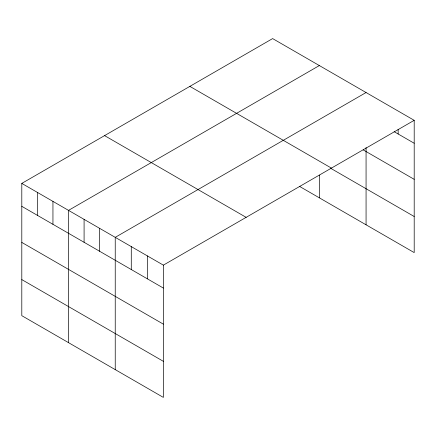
<?xml version="1.0" encoding="UTF-8"?>
<svg xmlns="http://www.w3.org/2000/svg" width="436" height="436" viewBox="0 0 436 436"><rect width="100%" height="100%" fill="white"/><g stroke="black" fill="none" stroke-linecap="round" stroke-linejoin="round"><path stroke-width="0.65" d="M21.8 183.403L163.369 265.137L163.369 397.409L21.8 315.675L21.8 183.403L272.631 38.591L414.2 120.325L414.2 252.597L299.739 186.51M319.348 65.564L68.517 210.375L68.517 342.647M366.066 92.536L115.235 237.348L115.235 369.619M163.369 265.137L414.2 120.325M394.144 131.672L414.2 143.253M363.183 149.88L414.2 179.332M189.856 86.377L331.425 168.111M330.886 168.41L414.2 216.512M104.575 135.618L246.144 217.351M21.8 206.332L163.369 288.065M21.8 242.416L163.369 324.15M21.8 279.596L163.369 361.33M398.155 129.269L398.155 133.988M366.066 147.537L366.066 224.807M319.348 175.114L319.348 197.835M147.324 255.878L147.324 278.806M131.28 246.613L131.28 269.541M99.664 228.36L99.664 251.289M84.088 219.368L84.088 242.296M52.947 201.388L52.947 224.317M37.371 192.396L37.371 215.324"/></g></svg>
